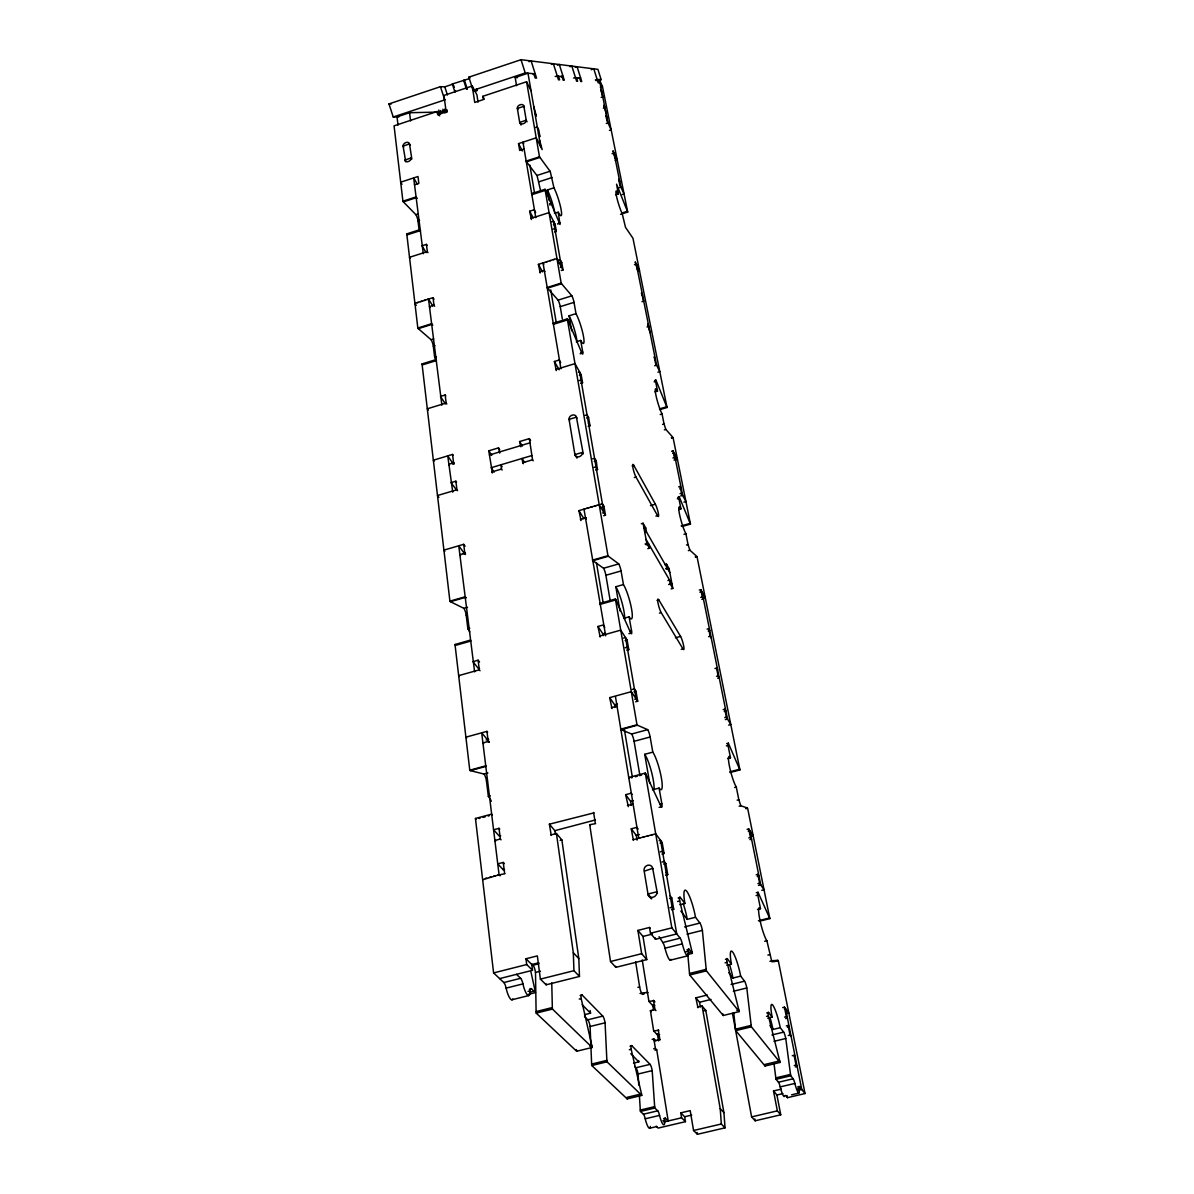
<?xml version="1.0" encoding="UTF-8"?>
<svg xmlns="http://www.w3.org/2000/svg" width="1194" height="1194" viewBox="0 0 1194 1194"><rect width="100%" height="100%" fill="white"/><g stroke="black" fill="none" stroke-linecap="round" stroke-linejoin="round"><path stroke-width="1.5" d="M398.945 116.833L393.229 116.997L388.975 103.923L440.467 86.669L444.78 86.849L453.198 84.028L452.332 83.983L454.959 92.147M476.555 88.863L477.078 90.49L473.078 90.356L468.854 77.162L521.017 59.7L597.925 69.356L601.149 79.655L598.597 80.505M452.332 83.983L469.735 78.491M529.046 61.67L531.136 60.969L536.584 78.132L535.211 78.043L533.852 73.73M478.033 102.132L476.928 94.833L472.257 85.983L443.914 95.445L446.198 111.938M393.229 116.997L444.974 99.833M473.078 90.356L525.226 72.968L535.225 73.849L533.136 74.55M551.434 64.416L553.389 63.775L558.449 79.789L559.643 79.879L558.374 75.894M438.75 115.146L437.765 112.102L409.557 112.714L397.02 116.893L398.005 125.116M516.554 85.714L515.181 77.491L527.987 73.207L540.688 146.668M474.436 91.371L477.078 90.49M557.389 65.148L559.314 64.506L564.284 80.222L563.135 80.132L561.881 76.192M570.001 66.7L571.851 66.088L576.598 81.147L577.642 81.237L576.463 77.476M439.646 115.848L437.213 111.49L394.065 125.848L402.915 201.204A4.716 1.03 71.7 0 0 403.393 201.876L415.9 214.696A4.627 1 71.8 0 1 417.99 220.89L419.258 231.248M472.257 85.983L474.734 102.445L483.316 99.595L482.824 96.311L526.584 81.744L531.017 90.714M437.228 112.788L445.004 110.729L444.526 109.206M440.616 110.52L441.108 112.027L445.004 110.729M575.284 67.357L577.105 66.745L581.762 81.55L580.747 81.461L579.583 77.759M447.228 111.52L437.661 114.773L437.213 111.49M444.75 112.848L446.914 112.117M555.225 76.431L563.046 76.297L561.12 76.938M591.224 69.7L593.791 68.849L598.179 82.774L599.075 82.849L597.985 79.371M573.568 77.998L580.597 77.849L578.792 78.446M595.373 79.864L601.149 79.655M595.896 80.61L599.284 79.491L602.448 86.49L627.701 212.069L620.537 214.308M523.882 106.311L517.345 108.46L519.674 122.4L526.241 120.236L527.061 121.758M600.298 87.192L602.448 86.49M601.164 97.401L602.776 96.878L600.686 89.401L601.746 91.744M535.643 127.504L537.285 126.967L538.763 129.907L539.927 136.623L538.449 133.683M603.328 108.176L604.925 107.654L603.865 105.326L605.97 112.863M524.091 148.996L519.674 150.444L518.539 143.608L536.21 137.817L542.166 149.608L539.509 139.877M414.497 184.816L418.84 183.398L417.99 176.518L400.691 182.189L401.975 184.324M606.253 123.46L607.985 122.892L599.284 79.491M609.447 130.385L611.164 129.833L606.925 120.579L605.865 115.325L606.94 117.654M402.915 201.204L415.99 196.95A4.716 1 71.7 0 0 416.452 197.622L417.243 198.443M554.479 213.398L558.225 212.204A16.507 2.478 72.4 0 0 561.165 209.92A16.507 2.478 72.4 0 0 553.956 187.816L550.24 171.488L539.494 156.802L526.106 161.1A4.761 0.746 72.1 0 0 526.509 161.802L537.106 175.742L540.449 190.13M403.393 201.876L416.452 197.622M526.509 161.802L539.867 157.459M415.9 214.696L418.303 213.92M536.972 175.473L550.106 171.22M612.074 153.713L614.044 153.086L620.865 187.145L619.089 187.712M417.99 220.89L419.587 220.368M539.031 181.757L552.15 177.518M615.268 160.608L617.223 159.966L612.97 150.772L615.119 158.474M406.766 233.89L419.989 229.621A4.776 1.03 71.9 0 1 420.497 230.576L407.273 234.845A4.776 1.06 71.9 0 0 406.766 233.89L417.825 328.037A4.91 1.134 72.4 0 0 418.318 328.663L431.124 339.753A4.821 1.09 72.5 0 1 433.303 346.17L434.691 357.528A17 3.881 72.7 0 1 436.049 359.857M545.509 190.279L545.046 189.294L531.524 193.652A4.821 0.776 72.3 0 1 531.987 194.637L545.509 190.279L560.031 224.487L558.225 212.204M549.195 200.562L547.359 189.95L553.956 187.816M427.064 245.427L426.422 244.382L421.975 245.8L426.168 252.635M531.434 219.532L529.673 211.234L534.196 209.786L535.643 212.517M427.959 252.65L427.318 251.606L409.512 257.307L410.169 258.352M530.852 218.442L549.061 212.622L555.091 224.203L556.344 231.427L554.643 231.964M615.582 194.786L618.283 193.921L616.582 184.189L627.701 212.069M622.298 194.547L624.059 193.98L619.79 184.861L618.686 179.339L619.761 181.637M551.882 221.86L553.583 221.323L561.508 267.128L560.344 267.486M553.389 224.741L555.091 224.203M558.419 223.323L560.09 222.785M557.553 224.024L559.24 223.487M553.135 229.084L554.837 228.547L556.344 231.427M622.044 212.995L627.372 211.308M417.184 302.679L418.318 302.321M420.587 301.604L421.721 301.246M423.974 300.53L425.109 300.172M427.377 299.455L428.512 299.097L432.855 306.007M560.911 368.752L543.031 262.919L543.912 262.65M546.509 261.829L547.374 261.546M549.986 260.725L550.852 260.456M553.464 259.635L554.329 259.352M434.019 299.231L433.049 297.664L414.93 303.395L416.258 305.455M540.225 272.948L538.404 264.381L556.941 258.531L563.016 269.978L561.284 270.516M558.493 260.232L560.225 259.695L561.732 262.546L563.016 269.978M559.15 263.352L561.732 262.546M434.631 306.216L433.974 305.186L429.437 306.619L430.094 307.649M539.643 271.874L544.285 270.411L544.867 271.486M417.825 328.037L431.527 323.738A4.91 1.104 72.4 0 0 432.019 324.365L432.81 325.081M576.314 341.768L580.687 340.424A17.223 2.731 72.9 0 0 583.523 336.604A17.223 2.731 72.9 0 0 576.001 313.664L574.015 302.351A4.895 0.776 72.7 0 0 571.881 295.828L561.568 283.754A4.97 0.791 72.6 0 1 561.165 283.097L547.121 287.5A4.97 0.836 72.6 0 0 547.539 288.157L558.105 300.127A4.88 0.806 72.7 0 1 560.24 306.649L562.329 318.902M418.318 328.663L432.019 324.365M547.539 288.157L561.568 283.754M634.462 264.665L636.298 264.083L656.551 365.155L654.655 365.737M637.7 271.351L639.521 270.784L635.208 261.844L637.462 269.948M431.124 339.753L433.646 338.962M558.105 300.127L571.881 295.828M433.303 346.17L434.989 345.648M560.24 306.649L574.015 302.351M434.691 357.528L436.377 357.006M571.672 330.798L569.075 315.813L576.001 313.664M422.034 363.931L435.929 359.618A4.985 1.134 72.7 0 1 436.452 360.558L422.572 364.857A4.985 1.164 72.7 0 0 422.034 363.931L449.914 601.164A5.388 1.358 74.3 0 0 450.437 601.686L463.824 608.328L467.526 607.268M567.777 319.843A5.045 0.821 72.8 0 0 567.299 318.873L553.076 323.29A5.045 0.851 72.8 0 1 553.553 324.261L567.777 319.843L581.911 353.215L580.15 353.767M641.984 301.664L643.715 301.127L641.432 292.918L642.521 295.142M647.029 326.932L648.775 326.395L647.7 324.186L650.014 332.529M580.971 352.588L582.732 352.051L580.687 340.424M445.81 395.99L445.138 394.99L440.452 396.423L445.437 403.945M556.3 370.573L554.389 361.483L559.18 360.021L560.658 362.618M446.81 404.05L446.153 403.035L427.318 408.796L428.213 410.139M555.703 369.528L574.986 363.633L581.15 374.707L582.553 382.767L580.747 383.304M578.418 372.319L579.627 371.961L603.925 512.584L602.657 512.957M579.359 375.259L581.15 374.707M579.209 380.558L581.015 380.02L582.553 382.767M657.909 372.229L659.804 371.647L655.461 362.976L654.208 356.707L655.297 358.887M654.596 380.767L656.043 380.319L667.013 407.497L659.849 409.646M654.133 381.796C656.491 383.065 654.685 378.185 656.043 380.319M654.969 391.841L657.506 391.065L655.581 381.349M453.213 455.421L452.541 454.436L433.347 460.212L434.049 461.197M585.194 415.348L587.03 414.796L588.567 417.512L590 425.81L588.179 426.348M586.747 418.049L588.567 417.512M492.361 472.958L488.794 450.81L498.495 447.884L499.793 449.884M520.838 446.765L519.584 441.556L529.345 438.631L530.584 440.646M454.257 463.824L453.586 462.839L448.765 464.287L449.437 465.257M452.541 463.899L454.332 463.362M489.406 455.004L530.017 442.825M659.506 408.9L666.685 406.751M660.237 414.542L662.073 414.005A14.358 1.91 73.3 0 1 655.864 394.871A14.358 1.91 73.3 0 1 657.506 391.065M531.942 455.526L491.152 467.705L494.122 472.182M456.541 482.167L455.869 481.197L451.019 482.645L456.75 490.301M491.704 471.973L501.48 469.063L502.122 470.048M524.614 462.451L522.091 458.466L522.718 462.72L532.539 459.794L533.166 460.794M662.58 424.377L664.043 423.945L662.073 414.005M457.601 490.719L456.929 489.749L437.497 495.525L438.885 497.465M664.357 429.855L665.834 429.422L672.804 437.213L671.356 437.646M592.672 458.794C597.746 456.809 596.164 466.958 597.567 469.451L595.702 470.003M671.64 438.108L673.088 437.691L690.46 524.091L682.237 526.45M594.224 461.451L596.09 460.899M594.149 467.347L596.015 466.794L597.567 469.451M671.595 451.302L673.058 450.869L677.431 459.257L675.968 459.69M672.685 453.407L674.162 452.974L682.655 495.376L680.67 495.943M632.163 465.944L633.835 465.436L655.372 504.226A6.91 1.03 73.7 0 1 658.342 513.316A6.91 1.03 73.7 0 1 657.551 515.659L655.909 516.136M672.923 458.003L674.401 457.571L675.505 459.675L674.028 460.108M634.312 477.555L635.999 477.063L657.551 515.659M465.093 546.24L463.705 544.33L443.914 550.121L444.855 551.389M581 520.524L578.926 510.629L599.209 504.704L605.477 515.196L603.597 515.733M600.507 504.301L602.403 503.749L603.955 506.375L605.477 515.196M605.671 635.835L583.985 509.151L584.941 508.868M588.732 507.763L586.836 508.316M592.537 506.644L590.642 507.211M596.343 505.54L594.448 506.092M598.254 504.972L599.209 504.704M602.074 506.913L603.955 506.375M678.685 486.853L680.177 486.421L681.281 488.51L679.789 488.943M463.018 553.688L465.481 552.971M578.926 510.629L583.762 518.465L586.269 517.733M465.511 554.21L464.824 553.255L459.854 554.703L460.541 555.658M580.388 519.554L585.463 518.062L586.075 519.047M680.058 493.734L681.55 493.301L685.938 501.54L683.953 502.122M677.774 497.391L679.282 496.943L690.46 524.091M650.461 505.644L655.372 504.226M677.341 498.793C679.923 500.196 677.834 495.017 679.282 496.943M678.67 509.539L680.953 508.883L678.849 498.346M641.342 523.748L643.073 523.256L645.745 527.927L646.506 531.957L644.775 532.449M644.029 528.42L645.745 527.927M681.147 525.942L690.132 523.36M645.088 544.031L646.835 543.524L649.506 548.165L647.79 548.658M449.914 601.164L465.018 596.821A5.403 1.328 74.2 0 0 465.526 597.343L466.361 597.776M628.895 633.701L630.835 633.163A5.492 0.955 74.3 0 0 631.551 630.88L629.104 616.835A18.985 3.284 74.2 0 0 631.611 609.253A18.985 3.284 74.2 0 0 623.447 584.567L621.059 570.941A5.373 0.925 74 0 0 618.731 563.911L608.388 556.24A5.477 0.955 73.9 0 1 607.955 555.703L592.463 560.15A5.463 1 73.9 0 0 592.896 560.702L603.552 568.269A5.373 0.97 74 0 1 605.88 575.269L610.283 601.209M646.163 544.837L648.76 544.091L649.506 548.165M450.437 601.686L465.526 597.343M592.896 560.702L608.388 556.24M683.983 534.3L685.908 533.748A14.985 2.06 73.7 0 1 679.476 514.002A14.985 2.06 73.7 0 1 680.953 508.883M603.552 568.269L618.731 563.911M686.505 544.971L688.043 544.539L685.908 533.748M688.356 550.643L689.893 550.195L696.759 556.359L695.251 556.792M469.779 631.91A18.731 4.657 74.6 0 0 467.869 628.865L466.197 615.223L467.123 614.97M605.88 575.269L621.059 570.941M664.849 564.658L666.521 564.18L669.043 568.553L672.834 588.418L671.147 588.896M695.535 557.225L697.042 556.792L739.922 769.936L730.161 772.518M665.61 568.613L667.282 568.135L666.521 564.18M666.536 569.269L669.043 568.553M467.869 628.865L469.72 628.328M619.984 610.88L615.82 586.732L623.447 584.567M667.879 580.553L669.55 580.075L670.312 584.075L672.834 588.418M455.004 644.491L470.332 640.133A5.507 1.358 74.6 0 1 470.884 641.029L455.571 645.372A5.492 1.403 74.6 0 0 455.004 644.491L469.779 770.205A5.746 1.507 75.6 0 0 470.317 770.623L484.003 774.04L487.913 772.981M615.88 599.91A5.582 0.985 74.2 0 0 615.388 599L599.672 603.448A5.567 1.03 74.2 0 1 600.164 604.373L615.88 599.91L630.835 633.163M668.625 584.553L670.312 584.075M657.073 600.433L658.834 599.94L680.565 636.387A7.268 1.104 74.3 0 1 683.655 645.79A7.268 1.104 74.3 0 1 682.953 648.864L681.237 649.342M699.296 590.06L700.848 589.627L705.236 597.507L703.191 598.09M699.893 592.179L701.953 591.597L727.489 719.012L725.34 719.594M623.79 618.328L629.104 616.835M479.525 661.998L478.122 660.207L472.958 661.67L478.585 668.774L479.54 668.506M600.179 637.014L597.97 626.462L603.254 624.969L603.865 625.91M700.774 597.418L702.311 596.985L703.415 598.955L701.878 599.388M659.416 613.149L661.192 612.641L682.953 648.864M597.97 626.462L602.88 633.865L604.836 633.313M480.018 670.729L479.316 669.834L458.66 675.64L459.392 676.52M599.567 636.089L620.746 630.133L627.104 640.014L628.775 649.655L626.79 650.208M629.626 631.417L631.551 630.88M623.552 638.118L625.522 637.566L636.118 698.863L634.775 699.236M625.134 640.566L627.104 640.014M625.208 647.76L627.193 647.208L628.775 649.655M675.431 637.82L680.565 636.387M707.102 629.119L708.669 628.671L709.773 630.626L708.206 631.059M708.609 636.671L710.176 636.223L711.281 638.163M632.387 689.445L634.387 688.893L635.984 691.281L637.7 701.236L635.686 701.788M714.967 668.536L716.549 668.103L717.669 669.998M487.674 732.221L486.958 731.37L465.899 737.161L466.63 738.011M611.97 708.594L609.686 697.624L631.313 691.684L637.7 701.236M633.969 691.833L635.984 691.281M486.077 739.996L488.689 739.28M716.519 676.282L718.101 675.849L719.221 677.744L717.624 678.177M609.686 697.624L614.626 704.758L617.298 704.012M488.928 742.295L488.212 741.444L482.928 742.892L483.645 743.743M611.343 707.699L616.761 706.221L617.373 707.117M488.286 742.161L489.256 741.892M469.779 770.205L485.734 765.861A5.746 1.463 75.5 0 0 486.257 766.294L470.317 770.623M637.357 725.191A5.836 1.06 74.8 0 1 636.984 724.758L620.582 729.221A5.821 1.104 74.9 0 0 620.97 729.638M647.7 729.653L637.417 725.221L621.014 729.668L631.656 734.011L647.7 729.653A5.731 1.015 74.9 0 1 650.148 736.982L652.805 752.13A20.268 3.612 75 0 1 661.357 777.861A20.268 3.612 75 0 1 659.088 788.085L661.834 803.726A5.88 1.06 75.2 0 1 661.192 806.801L659.133 807.353M723.176 709.639L724.788 709.206L725.892 711.057L724.295 711.505M491.331 801.204A19.97 5.119 75.9 0 0 488.346 796.368L486.495 781.219L487.465 780.966M639.7 774.339L634.089 741.31L650.148 736.982M724.773 717.594L726.385 717.161L730.788 724.519L728.653 725.086M488.346 796.368L490.316 795.846M649.76 783.443L644.73 754.309L652.805 752.13M726.698 743.623L728.34 743.175L739.922 769.936M726.37 745.877L728.027 745.429L728.34 743.175M512.913 998.9A12.268 3.209 77.3 0 1 506.122 988.11A6.179 1.627 77.3 0 0 503.808 982.543L493.6 972.916L475.451 818.472L491.659 814.144A5.88 1.507 75.9 0 1 492.241 814.98M661.192 806.801L645.79 773.951A5.97 1.09 75.1 0 0 645.282 773.085L628.611 777.533A5.955 1.134 75.2 0 1 629.134 778.398M479.078 818.502L480.092 818.233M483.122 817.412L485.152 816.875M488.182 816.069L489.197 815.801M631.208 777.846L632.253 777.578M635.372 776.742L637.447 776.175M639.536 775.622L641.611 775.07M644.745 774.234L645.79 773.951M727.594 758.578L730.489 757.802L728.027 745.429M499.749 829.143L499.017 828.337L493.585 829.785L499.361 836.173L500.719 835.815M628.357 806.637L625.656 794.682L631.223 793.189L632.148 794.458M652.461 789.846L659.088 788.085M729.818 771.846L739.579 769.249M625.656 794.682L630.641 801.383L633.402 800.637M551.24 835.352L549.389 824.188L593.955 812.875M501.077 839.83L500.346 839.024L494.883 840.472L495.614 841.277M627.417 805.383L633.313 804.323M549.389 824.188L554.852 830.666L595.373 819.965M659.775 804.278L661.834 803.726M550.897 834.949L556.419 833.487L561.867 839.919L578.821 958.618L579.478 976.453L546.151 984.811L540.389 979.125L537.345 955.887L525.972 958.767L526.703 964.543L532.524 970.304L499.614 978.602M650.148 928.231L649.521 927.469L637.909 930.41L642.999 936.439L646.775 959.603L615.82 967.349L610.522 961.513L589.717 824.696L595.612 823.636M734.638 787.488L736.295 787.04A16.507 2.388 74.8 0 1 729.415 766.041A16.507 2.388 74.8 0 1 730.489 757.802M560.15 840.382L561.867 839.919M737.146 800.174L738.832 799.741L736.295 787.04M504.346 863.62L503.256 862.441L497.764 863.874L503.584 870.113L504.599 869.844M633.387 840.158L631.268 828.815L636.895 827.338L638.148 828.979M739.131 806.204L740.802 805.756L747.354 807.965L745.713 808.398M631.268 828.815L636.268 835.367L639.417 834.531M485.331 878.396L486.704 878.038M489.45 877.321L490.824 876.963M493.585 876.232L494.958 875.874M497.719 875.157L504.972 873.739M615.492 696.744L638.715 838.263L639.775 837.994M642.969 837.158L644.029 836.875M647.208 836.054L648.267 835.77M651.461 834.934L652.521 834.666M745.981 808.711L747.638 808.278L769.831 918.619L759.608 921.186M500.077 875.829L499.092 874.799L483.077 879.635M633.059 839.755L655.715 833.83L662.177 842.531L664.073 853.471L661.954 854.023M659.163 840.74L660.566 840.367L676.744 933.932L655.491 939.29L650.476 933.26L649.521 927.469M660.073 843.083L662.177 842.531M660.342 851.874L662.461 851.322L664.073 853.471M747.086 829.352L748.757 828.92L753.16 835.755L751.504 836.188M748.19 831.069L749.862 830.636L760.727 884.844L758.459 885.411M748.802 837.919L750.474 837.472L751.578 839.188L749.907 839.621M662.088 861.978L664.207 861.426L665.819 863.561L667.744 874.635L665.61 875.187M663.7 864.098L665.819 863.561M656.64 891.828L647.999 894.037L651.745 898.724M756.16 874.814L757.862 874.381L758.966 876.053L757.28 876.486M669.625 898.5L671.774 897.948L673.729 909.261L671.58 909.798M678.177 897.978L680.281 897.44L684.908 903.485L679.893 904.754M677.58 901.485L679.684 900.948A6.074 1.09 75.7 0 1 680.281 897.44M757.921 883.62L759.623 883.187L764.026 889.754L761.772 890.321M669.968 907.753L672.118 907.201L673.729 909.261M756.309 892.724L758.041 892.291L769.831 918.619M756.086 895.56L757.802 895.127L758.041 892.291M680.834 911.112L687.251 919.35L695.505 917.276L699.938 923.052A5.925 1.03 75.8 0 1 702.385 930.365L706.191 969.349A6.045 1.06 76 0 0 706.43 970.871L739.176 1011.616L723.236 1015.497L689.729 975.005A6.045 1.104 76.1 0 1 689.505 973.483L687.744 953.797M493.6 972.916L526.703 964.543M650.476 933.26L671.849 927.857L680.132 938.156A6.283 1.149 76 0 1 682.311 943.857A12.462 2.269 76 0 0 686.64 955.23A12.462 2.269 76 0 0 688.281 951.26A6.209 1.119 76 0 1 689.087 949.29L692.356 953.364L687.028 954.693M525.972 958.767L531.778 964.543L538.837 962.767M642.999 936.439L652.372 934.081M531.987 964.215L533.002 965.23L538.972 963.707M684.58 926.932L699.938 923.052M757.474 909.44L760.503 908.679L757.802 895.127M580.165 995.483L582.09 995.005A5.642 1.298 76.9 0 0 581.194 998.587L591.896 1045.869A5.731 1.328 77.2 0 1 592.179 1047.466L576.657 1051.257L536.21 1013.109A5.955 1.492 77.3 0 1 536.091 1011.587L535.494 972.409L540.479 971.155M687.028 934.23L702.385 930.365M503.808 982.543L520.629 978.304A6.194 1.582 77.2 0 1 522.927 983.901A12.298 3.119 77.1 0 0 527.509 995.02A12.298 3.119 77.1 0 0 530.151 990.856A6.119 1.537 77.2 0 1 531.449 988.781L535.419 992.617L528.181 994.423M659.073 936.633L662.819 942.514L680.132 938.156M758.399 920.768L769.473 917.977M540.389 979.125L573.941 970.692L579.478 976.453M610.522 961.513L641.671 953.693L646.775 959.603M506.122 988.11L522.927 983.901M662.819 942.514A6.269 1.209 76.1 0 1 665.013 948.215L682.311 943.857M529.375 989.304L531.449 988.781M686.938 949.827L689.087 949.29M528.061 991.378L530.151 990.856M686.132 951.797L688.281 951.26M529.957 992.214L532.031 991.692M533.061 991.438L535.136 990.916L530.972 971.976M688.819 952.469L692.013 951.663L679.684 900.948M511.838 999.796L528.599 995.602M670.252 960.185L687.49 955.887M764.697 941.275L766.876 940.738L771.608 960.737L777.995 960.349L776.279 960.782M725.445 959.334L727.415 958.857L731.444 964.11L726.743 965.274M579.269 999.065L581.194 998.587M725.057 962.842L727.042 962.349A5.716 0.94 75.8 0 1 727.415 958.857M536.091 1011.587L552.329 1007.557L551.762 982.901M689.505 973.483L706.191 969.349M637.909 987.363L639.641 986.945L635.656 961.931M767.891 955.096L769.652 954.663M536.21 1013.109L552.464 1009.079L592.179 1047.466M689.729 975.005L706.43 970.871M640.014 993.512L647.655 992.304M769.951 961.334L771.712 960.901M641.865 994.05L644.402 993.423M646.924 992.796L647.775 992.587M771.951 961.857L775.413 960.991M643.059 994.08L643.894 993.871M773.951 961.663L775.682 961.245M776.548 961.021L778.279 960.603L805.025 1093.54L787.443 1097.674L785.562 1095.42M584.448 1014.706L590.552 1013.199A19.462 4.478 77 0 0 590.12 1010.512M728.803 972.707L732.937 978.035L740.668 976.125L744.549 981.169A5.582 0.895 75.9 0 1 746.802 987.975L751.175 1025.392A5.686 0.91 76.1 0 0 751.399 1026.84L780.025 1062.436L765.041 1066.018L735.758 1030.631A5.686 0.955 76.2 0 1 735.534 1029.183L733.728 1012.646M642.223 959.916L648.909 1001.363L653.954 1000.796M584.523 1016.542L587.791 1019.795L602.776 1016.109A5.507 1.224 77 0 1 605.074 1022.81L606.865 1060.362A5.627 1.254 77.3 0 0 607.015 1061.809L641.775 1095.405L627.163 1098.898L591.776 1065.511A5.612 1.298 77.4 0 1 591.627 1064.063L590.955 1047.466M731.101 984.483L744.549 981.169M654.834 1005.229L652.849 1005.721L648.909 1001.363M697.953 1007.721L695.863 997.841L707.355 995.02M659.625 1034.646L657.625 1035.138L653.67 1030.9L650.402 1010.646L654.969 1009.512L655.954 1010.602M590.851 1045.108L590.105 1026.497L605.074 1022.81M733.37 991.274L746.802 987.975M695.863 997.841L699.565 1002.244L711.012 999.438M697.49 1007.169L702.102 1006.035L705.788 1010.408L723.922 1112.614L725.042 1127.837L697.4 1134.3L693.55 1130.494L690.207 1110.629L680.759 1112.868L681.58 1117.808L685.475 1121.659L658.133 1128.091L656.118 1126.196M704.072 1010.825L705.788 1010.408M589.94 1046.347L591.896 1045.869M736.832 1010.497L738.832 1010.005L727.042 962.349M653.67 1030.9L658.76 1030.318M652.148 1039.347L653.864 1038.929L655.864 1041.034M782.682 1007.587L784.443 1007.154L788.831 1013.049L787.07 1013.482M630.029 1046.198L631.835 1045.765L650.058 1064.347A5.209 1.075 77 0 1 652.193 1070.615L654.655 1106.644A5.313 1.104 77.3 0 0 654.834 1108.017L657.73 1110.823A5.313 1.09 77.3 0 1 659.551 1115.405A10.567 2.164 77.2 0 0 663.177 1124.539A10.567 2.164 77.2 0 0 664.655 1120.33A5.269 1.075 77.3 0 1 665.401 1118.241L668.207 1120.957L656.73 1049.81L655.402 1048.422L653.864 1038.929M766.742 1012.96L768.608 1012.512L772.145 1017.124L767.727 1018.198M654.043 1040.616L660.297 1039.735M784.368 1008.93L785.548 1008.646L801.756 1089.48L798.129 1090.346M629.357 1049.72L631.163 1049.287A5.328 1.134 77 0 1 631.835 1045.765M766.533 1016.407L768.384 1015.96A5.388 0.821 75.9 0 1 768.608 1012.512M653.67 1048.839L655.402 1048.422M784.577 1017.109L786.353 1016.676L787.458 1018.154L785.682 1018.572M591.627 1064.063L606.865 1060.362M735.534 1029.183L751.175 1025.392M591.776 1065.511L607.015 1061.809M654.999 1050.227L656.73 1049.81M735.758 1030.631L751.399 1026.84M786.339 1025.885L788.115 1025.452L789.204 1026.9L787.428 1027.333M633.507 1063.138L638.82 1061.854A18.403 3.91 77 0 0 638.611 1060.585M769.906 1025.497L772.981 1029.452L780.249 1027.691L783.667 1032.123A5.283 0.776 75.9 0 1 785.771 1038.496L790.518 1074.421A5.358 0.791 76.1 0 0 790.756 1075.794L793.144 1078.764A5.388 0.791 76.1 0 1 794.861 1083.436A10.686 1.567 76.1 0 0 798.293 1092.734A10.686 1.567 76.1 0 0 799.07 1088.644A5.328 0.776 76.1 0 1 799.443 1086.6L797.622 1087.033M634.611 1066.451L635.924 1067.749L650.058 1064.347M771.906 1034.959L783.667 1032.123M788.249 1035.496L790.04 1035.079L791.144 1036.526M638.76 1085.152L638.074 1074.018L652.193 1070.615M774.01 1041.317L785.771 1038.496M792.294 1055.72L794.085 1055.287L795.189 1056.72M631.163 1049.287L641.491 1093.898L626.895 1097.376A5.403 1.179 77.4 0 1 627.163 1098.898M768.384 1015.96L779.682 1060.914L764.712 1064.496A5.477 0.866 76.2 0 1 765.041 1066.018M794.249 1065.511L796.04 1065.078L797.144 1066.466L795.338 1066.899M650.432 1126.435A10.552 2.224 77.4 0 1 645.238 1118.793A5.313 1.134 77.4 0 0 643.417 1114.211L640.462 1111.435A5.313 1.134 77.4 0 1 640.297 1110.047L654.655 1106.644M784.667 1095.599A10.671 1.627 76.2 0 1 780.204 1086.898A5.373 0.821 76.2 0 0 778.473 1082.242L776.025 1079.286A5.358 0.821 76.2 0 1 775.801 1077.898L790.518 1074.421M640.462 1111.435L654.834 1108.017M776.025 1079.286L790.756 1075.794M643.417 1114.211L657.73 1110.823M778.473 1082.242L793.144 1078.764M645.238 1118.793L659.551 1115.405M780.204 1086.898L794.861 1083.436M732.459 1013.318L751.608 1116.897L755.145 1120.793L780.757 1114.808L777.354 1110.868L773.518 1090.958L781.324 1089.122M663.625 1118.659L665.401 1118.241M662.879 1120.748L664.655 1120.33M797.249 1089.062L799.07 1088.644M680.759 1112.868L684.655 1116.748L691.699 1115.077M773.518 1090.958L776.921 1095.002L782.891 1093.585M663.849 1121.987L681.58 1117.808M649.64 1128.226L656.775 1126.554M791.562 1094.823L798.876 1093.092M693.55 1130.494L721.34 1123.987L725.042 1127.837M751.608 1116.897L777.354 1110.868M441.108 112.027L446.019 111.923L445.541 110.43M388.975 103.923L391.319 103.908M468.854 77.162L469.869 77.237M515.181 77.491L517.48 77.655M516.509 974.334L520.629 978.304M582.165 1004.736L590.552 1013.199M630.805 1053.765L638.82 1061.854M582.09 995.005L602.776 1016.109M556.419 833.487L573.314 952.767L578.821 958.618M702.102 1006.035L720.221 1108.704L723.922 1112.614M650.402 1010.646L651.387 1011.721M654.193 1001.065L654.939 1001.885M488.794 741.325L481.689 732.817L499.092 874.799M799.443 1086.6L805.025 1093.54M589.717 824.696L590.373 825.517M652.984 868.754L652.67 868.351A4.552 4.134 -44.5 0 0 647.67 865.277A4.552 4.134 -44.5 0 0 644.088 870.575L648.103 894.739L651.237 898.634M474.615 671.879L458.75 545.792L465.167 554.568M644.506 871.113L652.67 868.351L657.372 893.306M670.147 895.858L671.774 897.948M666.118 872.501L667.744 874.635M452.75 492.167L447.735 455.884L453.242 463.884M441.884 405.154L428.512 299.097M488.794 450.81L491.734 455.272M604.164 626.372L604.776 627.298M502.167 466.779L500.883 464.794L501.48 469.063M499.734 453.093L498.495 447.884M522.718 462.72L523.345 463.72M519.584 441.556L522.42 446.063M423.288 253.74L413.661 177.936L417.452 184.369M577.015 458.138L574.911 454.615L569.06 419.363A3.91 3.104 -30.1 0 1 572.21 415.124A3.91 3.104 -30.1 0 1 576.418 417.154L577.015 418.169M740.802 805.756L738.832 799.741M405.721 161.683L403.079 146.086A3.448 2.418 -30.3 0 1 405.99 142.534A3.448 2.418 -30.3 0 1 409.497 143.967L410.124 145.056M411.84 159.041L409.497 143.967L403.079 146.086L403.721 147.16M583.269 453.914L576.418 417.154L569.06 419.363L569.657 420.392M646.073 539.449L672.073 584.433M643.82 527.285L669.789 572.508M588.463 423.109L590 425.81M554.389 361.483L559.12 369.782M538.404 264.381L542.494 271.874M543.031 262.919L543.807 264.352M529.673 211.234L533.136 217.756M535.778 217.711L522.957 142.161L523.718 143.638M482.824 96.311L484.361 99.266M689.893 550.195L688.043 544.539M518.539 143.608L522.345 150.951M539.464 156.757L526.584 81.744M521.062 125.027L519.644 122.251A3.507 2.492 -27.6 0 0 523.36 123.683A3.507 2.492 -27.6 0 0 526.211 120.087L523.867 106.162A3.492 2.463 -27.6 0 0 520.181 104.744A3.492 2.463 -27.6 0 0 517.33 108.311L517.912 109.579M523.867 106.162L524.42 107.281M534.882 113.057L536.345 116.012L533.733 106.445M665.834 429.422L664.043 423.945M464.451 80.252L467.317 89.237M463.6 80.207L466.481 89.207M453.72 85.655L454.242 87.281M455.302 90.535L455.556 91.356M444.78 86.849L447.407 94.983M440.467 86.669L444.705 99.833M446.989 109.893L447.317 110.893M442.87 109.236L443.362 110.758M438.795 110.042L440.093 114.087M521.017 59.7L525.226 72.968M667.013 407.497L632.969 238.263L625.507 227.338L622.238 213.771A13.418 1.642 72.6 0 1 616.402 195.712A13.418 1.642 72.6 0 1 618.283 193.921M673.058 450.869L674.401 457.571M680.177 486.421L681.55 493.301M700.848 589.627L702.311 596.985M708.669 628.671L710.176 636.223M716.549 668.103L718.101 675.849M724.788 709.206L726.385 717.161M748.757 828.92L750.474 837.472M757.862 874.381L759.623 883.187M784.443 1007.154L786.353 1016.676M788.115 1025.452L790.04 1035.079M794.085 1055.287L796.04 1065.078M787.025 1095.525L787.443 1097.674M776.921 1095.002L780.757 1114.808M754.802 1118.927L755.145 1120.793M643.073 523.256L646.835 543.524M699.565 1002.244L700.385 1006.885M549.718 203.607L549.986 205.129M545.046 189.294L561.165 283.097M567.299 318.873L607.955 555.703M615.388 599L636.984 724.758M645.282 773.085L671.849 927.857M697.087 1132.434L697.4 1134.3M529.867 165.16L534.479 192.741M550.762 289.903L556.255 322.738M596.433 562.613L603.194 603.015M624.328 729.206L632.163 775.996M655.252 937.842L655.491 939.29M684.655 1116.748L685.475 1121.659M602.88 633.865L603.179 635.656M614.626 704.758L615.044 707.251M630.641 801.383L631.298 805.368M636.268 835.367L637.059 840.113M653.461 1000.244L654.969 1009.512M658.267 1029.78L659.804 1039.213M652.7 1004.826L653.581 1010.243M657.387 1033.691L658.566 1040.914M637.909 930.41L641.671 953.693M593.627 812.472L595.284 823.233M615.656 966.259L615.82 967.349M529.345 438.631L532.539 459.794M554.852 830.666L555.329 834.009M546.001 983.722L546.151 984.811M531.778 964.543L532.524 970.304M774.1 1064.287L775.801 1077.898M426.422 244.382L427.318 251.606M433.049 297.664L433.974 305.186M445.138 394.99L446.153 403.035M452.541 454.436L453.586 462.839M455.869 481.197L456.929 489.749M463.705 544.33L464.824 553.255M478.122 660.207L479.316 669.834M486.958 731.37L488.212 741.444M499.017 828.337L500.346 839.024M503.256 862.441L504.614 873.351M409.557 112.714L410.587 120.937M456.302 489.241L456.436 490.391M503.39 868.65L503.584 870.113M720.221 1108.704L721.34 1123.987M639.447 1096.39L640.297 1110.047M573.314 952.767L573.941 970.692M533.002 965.23A5.836 1.463 77 0 1 535.494 972.409M552.464 1009.079A5.97 1.448 77.2 0 1 552.329 1007.557M576.374 1049.645A5.731 1.358 77.4 0 1 576.657 1051.257M587.791 1019.795A5.507 1.269 77.1 0 1 590.105 1026.497M641.491 1093.898A5.418 1.149 77.3 0 1 641.775 1095.405M635.924 1067.749A5.209 1.104 77.1 0 1 638.074 1074.018M535.136 990.916A6.104 1.537 77.2 0 1 535.419 992.617M641.73 993.08A5.015 1.03 76.5 0 1 639.641 986.945M475.451 818.472A5.88 1.552 76 0 1 476.033 819.308M484.003 774.04A5.642 1.448 75.6 0 1 486.495 781.219M463.824 608.328A5.298 1.313 74.4 0 1 466.197 615.223M656.76 892.515A3.448 3.149 -46.2 0 1 656.357 894.709L654.939 896.306A5.507 5.03 -46.1 0 1 650.999 897.306L649.163 896.56A3.448 3.149 -46.3 0 1 648.103 894.739M582.732 352.051A4.97 0.791 73 0 1 581.911 353.215M569.075 315.813A17.209 2.791 72.9 0 1 577.015 341.738M547.359 189.95A16.492 2.537 72.3 0 1 554.777 213.248M635.999 477.063A7.104 1.09 73.5 0 1 632.91 467.66A7.104 1.09 73.5 0 1 633.835 465.436M661.192 612.641A7.477 1.179 74.1 0 1 657.984 602.91A7.477 1.179 74.1 0 1 658.834 599.94M631.656 734.011A5.716 1.06 74.9 0 1 634.089 741.31M766.876 940.738A17.552 2.582 75.4 0 1 759.727 919.007A17.552 2.582 75.4 0 1 760.503 908.679M644.73 754.309A20.253 3.686 75.1 0 1 651.446 771.637A20.253 3.686 75.1 0 1 654.013 789.622M615.82 586.732A18.985 3.358 74.2 0 1 622.119 603.06A18.985 3.358 74.2 0 1 624.596 619.119M692.013 951.663A6.179 1.119 76 0 1 692.356 953.364M684.908 903.485A20.955 3.716 75.7 0 1 686.819 891.366A20.955 3.716 75.7 0 1 695.505 917.276M738.832 1010.005A5.806 0.955 76.1 0 1 739.176 1011.616M722.907 1013.9A5.806 1 76.2 0 1 723.236 1015.497M731.444 964.11A19.716 3.209 75.8 0 1 732.653 952.036A19.716 3.209 75.8 0 1 740.668 976.125M779.682 1060.914A5.477 0.836 76.1 0 1 780.025 1062.436M772.145 1017.124A18.641 2.791 75.9 0 1 772.816 1005.199A18.641 2.791 75.9 0 1 780.249 1027.691M670.998 959.364A12.447 2.373 76.1 0 1 665.013 948.215M769.951 1017.452A18.626 2.851 75.9 0 1 772.981 1029.452M683.341 903.962A20.94 3.791 75.8 0 1 687.251 919.35M729.788 965.349A19.701 3.269 75.9 0 1 732.937 978.035M411.199 157.951L404.766 160.071A3.463 2.448 -30.5 0 0 408.288 161.548A3.463 2.448 -30.5 0 0 411.199 157.951M575.389 454.481L574.911 454.615A3.955 3.179 -30.6 0 0 579.18 456.72A3.955 3.179 -30.6 0 0 582.373 452.407L575.389 454.481"/></g></svg>
